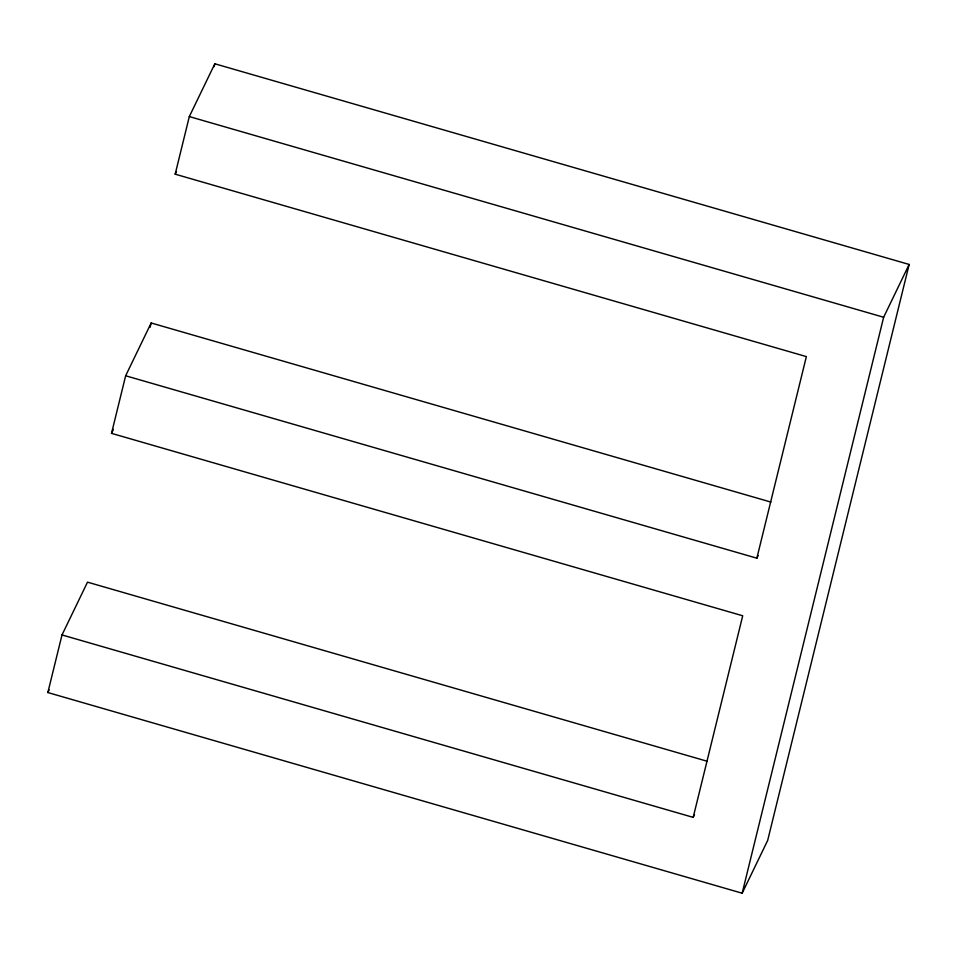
<?xml version="1.0" encoding="UTF-8"?>
<svg xmlns="http://www.w3.org/2000/svg" width="957" height="957" viewBox="0 0 957 957"><rect width="100%" height="100%" fill="white"/><g stroke="black" fill="none" stroke-linecap="round" stroke-linejoin="round"><path stroke-width="1.44" d="M62.002 634.946L693.191 817.374L742.716 615.782L111.514 433.354L125.654 375.766L756.855 558.194L806.368 356.602L175.179 174.174L189.319 116.575L214.835 63.784L909.15 264.455L767.681 840.425L742.165 893.216L47.85 692.545L62.002 634.946L87.506 582.155L707.223 761.27M150.105 327.294L151.17 322.976L770.887 502.078M214.129 66.667L214.835 63.784M742.165 893.216L883.646 317.245L909.15 264.455M175.179 174.174L176.447 171.53M125.654 375.766L151.17 322.976M111.514 433.354L113.428 429.394M47.85 692.545L49.13 689.901M756.855 558.194L758.135 555.55M693.191 817.374L694.471 814.742M189.319 116.575L883.646 317.245"/></g></svg>
